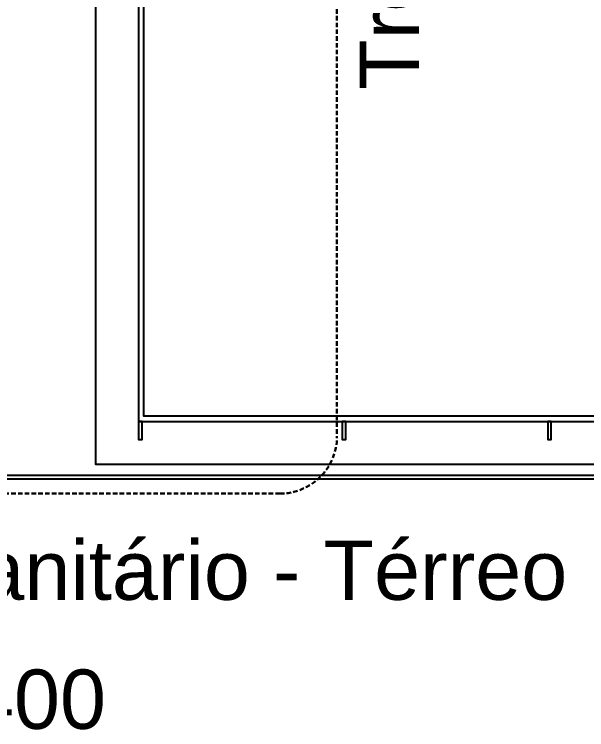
# Model space of a CAD drawing. Header units: millimetres. Extents: x -823 to -490, y -63 to 119.
# Drawn here: x -785.45 to -753.24, y 48.04 to 88.27 of the extents above; entities that cross this region are included whole.
import ezdxf

# ---------------------------------------------------------------- set-up
doc = ezdxf.new("R2010")
doc.units = ezdxf.units.MM
doc.header["$LTSCALE"] = 0.2
doc.header["$MEASUREMENT"] = 0
doc.linetypes.add('DASHED', pattern=[1.905, 1.27, -0.635])
doc.layers.add('DI-Disjuntor', color=1, linetype='Continuous', lineweight=30)
doc.layers.add('DI-Textos do quadro', color=7, linetype='Continuous', lineweight=20)
doc.styles.add('Arial', font='arial.ttf')

msp = doc.modelspace()

# ---------------------------------------------------------------- linework, layer by layer
for p, q in [((-793.614, 62.36), (-717.917, 62.36)), ((-803.233, 62.158), (-717.917, 62.158))]:
    msp.add_line(p, q)
at = {"linetype": 'Continuous'}
for points in [[(-695.126, 62.962), (-780.867, 62.962), (-780.867, 118.282), (-695.126, 118.282), (-695.126, 62.962)], [(-717.917, 65.672), (-778.157, 65.672), (-778.157, 115.571), (-697.837, 115.571), (-697.837, 65.672), (-714.161, 65.672), (-714.161, 65.371), (-697.535, 65.371), (-697.535, 115.872), (-778.458, 115.872), (-778.458, 65.371), (-717.917, 65.371), (-717.917, 65.672)], [(-778.458, 65.371), (-778.458, 64.367), (-778.257, 64.367), (-778.257, 65.371), (-778.458, 65.371)], [(-766.997, 65.371), (-766.997, 64.367), (-766.797, 64.367), (-766.797, 65.371), (-766.997, 65.371)], [(-755.437, 65.371), (-755.437, 64.367), (-755.236, 64.367), (-755.236, 65.371), (-755.437, 65.371)]]:
    msp.add_lwpolyline(points, close=True, dxfattribs=at)
at = {"layer": 'DI-Disjuntor', "linetype": 'DASHED'}
msp.add_lwpolyline([(-799.383, 102.82), (-770.505, 102.82, -0.414214), (-767.294, 99.609), (-767.294, 64.527, -0.414214), (-770.505, 61.317), (-799.383, 61.317, -0.414214), (-802.593, 64.527), (-802.593, 99.609, -0.414214)], format="xyb", close=True, dxfattribs=at)

# ---------------------------------------------------------------- texts
at = {"layer": 'DI-Disjuntor', "linetype": 'DASHED', "insert": (-762.629, 84.019), "char_height": 3.3344, "width": 88.02844, "attachment_point": 7, "rotation": 90, "line_spacing_factor": 0.798, "style": 'Arial'}
msp.add_mtext('Trecho 1', dxfattribs=at)
at = {"layer": 'DI-Textos do quadro', "char_height": 3.33441, "width": 88.02844, "attachment_point": 7, "line_spacing_factor": 0.798, "style": 'Arial'}
for s, insert in [('Projeto Sanitário - Térreo', (-806.626, 54.339)), ('Escala 1:400', (-807.214, 48.043))]:
    msp.add_mtext(s, dxfattribs=dict(at, insert=insert))

doc.saveas('drawing.dxf')
